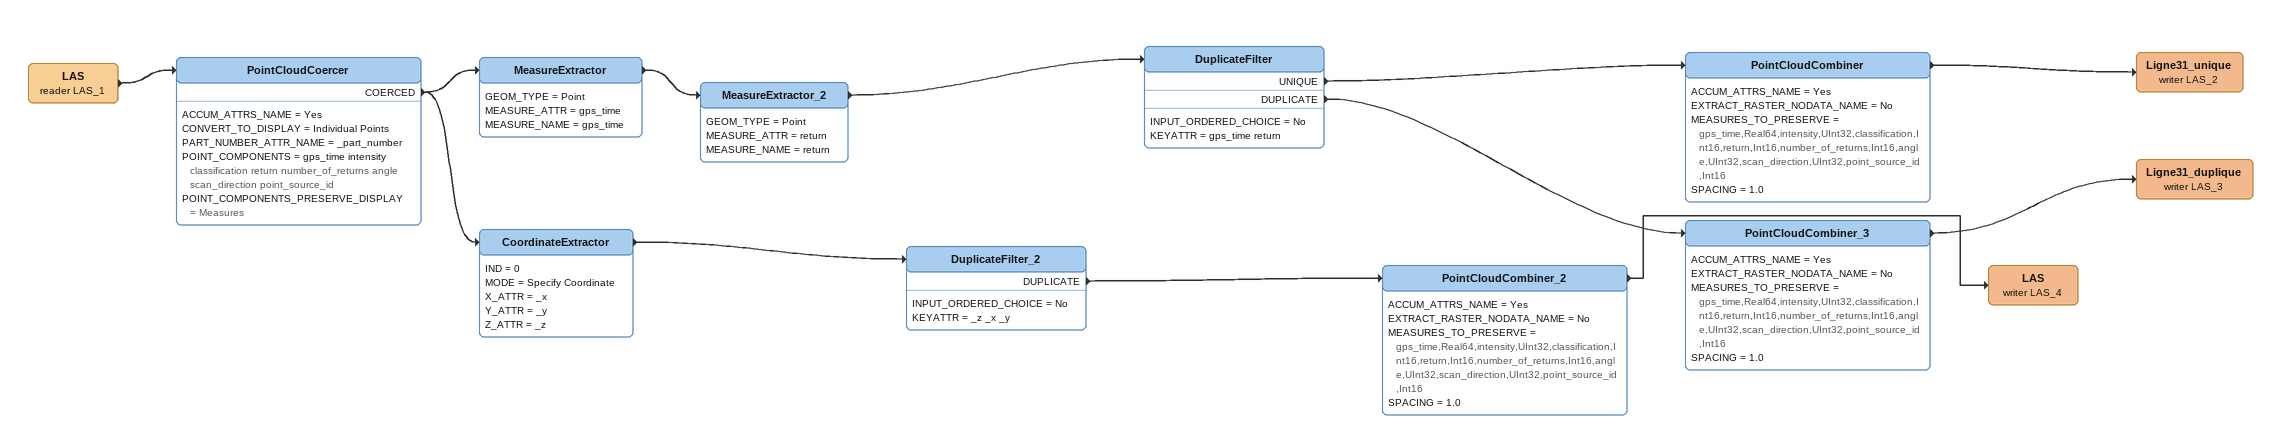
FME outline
LAS (reader LAS_1)
    -> PointCloudCoercer
PointCloudCoercer
    ACCUM_ATTRS_NAME = Yes
    CONVERT_TO_DISPLAY = Individual Points
    PART_NUMBER_ATTR_NAME = _part_number
    POINT_COMPONENTS = gps_time intensity classification return number_of_returns angle scan_direction point_source_id
    POINT_COMPONENTS_PRESERVE_DISPLAY = Measures
    COERCED -> MeasureExtractor
    COERCED -> CoordinateExtractor
MeasureExtractor
    GEOM_TYPE = Point
    MEASURE_ATTR = gps_time
    MEASURE_NAME = gps_time
    -> MeasureExtractor_2
MeasureExtractor_2
    GEOM_TYPE = Point
    MEASURE_ATTR = return
    MEASURE_NAME = return
    -> DuplicateFilter
DuplicateFilter
    INPUT_ORDERED_CHOICE = No
    KEYATTR = gps_time return
    UNIQUE -> PointCloudCombiner
    DUPLICATE -> PointCloudCombiner_3
PointCloudCombiner
    ACCUM_ATTRS_NAME = Yes
    EXTRACT_RASTER_NODATA_NAME = No
    MEASURES_TO_PRESERVE = gps_time,Real64,intensity,UInt32,classification,Int16,return,Int16,number_of_returns,Int16,angle,UInt32,scan_direction,UInt32,point_source_id,Int16
    SPACING = 1.0
    -> Ligne31_unique (writer LAS_2)
Ligne31_unique (writer LAS_2)
PointCloudCombiner_3
    ACCUM_ATTRS_NAME = Yes
    EXTRACT_RASTER_NODATA_NAME = No
    MEASURES_TO_PRESERVE = gps_time,Real64,intensity,UInt32,classification,Int16,return,Int16,number_of_returns,Int16,angle,UInt32,scan_direction,UInt32,point_source_id,Int16
    SPACING = 1.0
    -> Ligne31_duplique (writer LAS_3)
Ligne31_duplique (writer LAS_3)
CoordinateExtractor
    IND = 0
    MODE = Specify Coordinate
    X_ATTR = _x
    Y_ATTR = _y
    Z_ATTR = _z
    -> DuplicateFilter_2
DuplicateFilter_2
    INPUT_ORDERED_CHOICE = No
    KEYATTR = _z _x _y
    DUPLICATE -> PointCloudCombiner_2
PointCloudCombiner_2
    ACCUM_ATTRS_NAME = Yes
    EXTRACT_RASTER_NODATA_NAME = No
    MEASURES_TO_PRESERVE = gps_time,Real64,intensity,UInt32,classification,Int16,return,Int16,number_of_returns,Int16,angle,UInt32,scan_direction,UInt32,point_source_id,Int16
    SPACING = 1.0
    -> LAS (writer LAS_4)
LAS (writer LAS_4)
